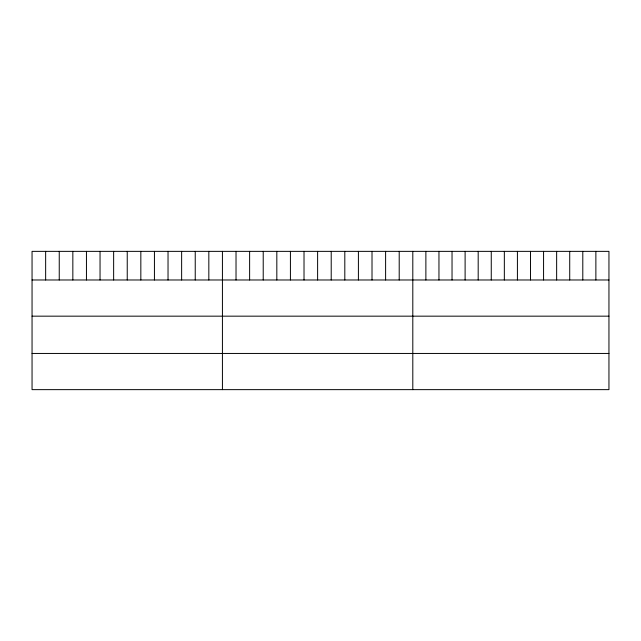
<?xml version="1.0" encoding="UTF-8"?>
<svg xmlns="http://www.w3.org/2000/svg" width="641" height="641" viewBox="0 0 641 641"><rect width="100%" height="100%" fill="white"/><g stroke="black" fill="none" stroke-linecap="round" stroke-linejoin="round"><path stroke-width="0.96" d="M608.95 279.981L608.95 389.64L32.05 389.64L32.05 251.36L608.95 251.36L608.95 279.981L32.05 279.981M32.05 316.165L608.95 316.165M32.05 353.447L608.95 353.447M595.874 251.36L595.874 279.981M582.797 251.36L582.797 279.981M569.721 251.36L569.721 279.981M556.644 251.36L556.644 279.981M543.568 251.36L543.568 279.981M530.492 251.36L530.492 279.981M517.415 251.36L517.415 279.981M504.339 251.36L504.339 279.981M491.262 251.36L491.262 279.981M478.186 251.36L478.186 279.981M465.11 251.36L465.11 279.981M452.033 251.36L452.033 279.981M438.957 251.36L438.957 279.981M425.88 251.36L425.88 279.981M412.804 251.36L412.804 389.64M399.207 251.36L399.207 279.981M385.61 251.36L385.61 279.981M372.012 251.36L372.012 279.981M358.407 251.36L358.407 279.981M344.81 251.36L344.81 279.981M331.213 251.36L331.213 279.981M317.615 251.36L317.615 279.981M304.018 251.36L304.018 279.981M290.421 251.36L290.421 279.981M276.824 251.36L276.824 279.981M263.219 251.36L263.219 279.981M249.621 251.36L249.621 279.981M236.024 251.36L236.024 279.981M222.427 251.36L222.427 389.64M208.83 251.36L208.83 279.981M195.233 251.36L195.233 279.981M181.635 251.36L181.635 279.981M168.03 251.36L168.03 279.981M154.433 251.36L154.433 279.981M140.836 251.36L140.836 279.981M127.239 251.36L127.239 279.981M113.641 251.36L113.641 279.981M100.044 251.36L100.044 279.981M86.447 251.36L86.447 279.981M72.842 251.36L72.842 279.981M59.244 251.36L59.244 279.981M45.647 251.36L45.647 279.981"/></g></svg>
